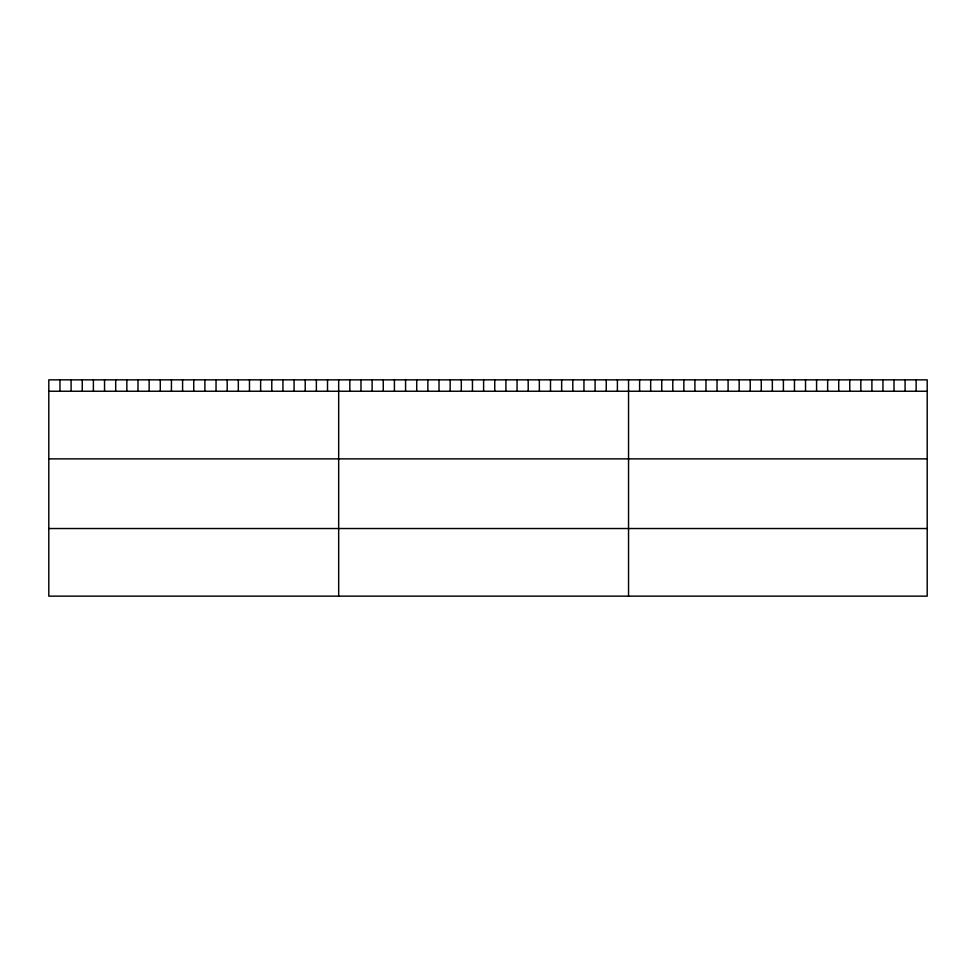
<?xml version="1.0" encoding="UTF-8"?>
<svg xmlns="http://www.w3.org/2000/svg" width="976" height="976" viewBox="0 0 976 976"><rect width="100%" height="100%" fill="white"/><g stroke="black" fill="none" stroke-linecap="round" stroke-linejoin="round"><path stroke-width="1.46" d="M927.2 391.242L927.2 596.153L48.8 596.153L48.8 379.847L927.2 379.847L927.2 391.242L48.8 391.242M48.8 458.866L927.2 458.866M48.8 528.528L927.2 528.528M916.135 379.847L916.135 391.242M905.081 379.847L905.081 391.242M894.016 379.847L894.016 391.242M882.951 379.847L882.951 391.242M871.897 379.847L871.897 391.242M860.832 379.847L860.832 391.242M849.767 379.847L849.767 391.242M838.713 379.847L838.713 391.242M827.648 379.847L827.648 391.242M816.583 379.847L816.583 391.242M805.529 379.847L805.529 391.242M794.464 379.847L794.464 391.242M783.399 379.847L783.399 391.242M772.345 379.847L772.345 391.242M761.28 379.847L761.28 391.242M750.215 379.847L750.215 391.242M739.161 379.847L739.161 391.242M728.096 379.847L728.096 391.242M717.031 379.847L717.031 391.242M705.977 379.847L705.977 391.242M694.912 379.847L694.912 391.242M683.847 379.847L683.847 391.242M672.793 379.847L672.793 391.242M661.728 379.847L661.728 391.242M650.663 379.847L650.663 391.242M639.609 379.847L639.609 391.242M628.544 379.847L628.544 596.153M617.393 379.847L617.393 391.242M606.242 379.847L606.242 391.242M595.092 379.847L595.092 391.242M583.953 379.847L583.953 391.242M572.802 379.847L572.802 391.242M561.651 379.847L561.651 391.242M550.501 379.847L550.501 391.242M539.35 379.847L539.35 391.242M528.199 379.847L528.199 391.242M517.06 379.847L517.06 391.242M505.91 379.847L505.91 391.242M494.759 379.847L494.759 391.242M483.608 379.847L483.608 391.242M472.457 379.847L472.457 391.242M461.306 379.847L461.306 391.242M450.156 379.847L450.156 391.242M439.017 379.847L439.017 391.242M427.866 379.847L427.866 391.242M416.715 379.847L416.715 391.242M405.565 379.847L405.565 391.242M394.414 379.847L394.414 391.242M383.263 379.847L383.263 391.242M372.124 379.847L372.124 391.242M360.974 379.847L360.974 391.242M349.823 379.847L349.823 391.242M338.672 379.847L338.672 596.153M327.521 379.847L327.521 391.242M316.37 379.847L316.37 391.242M305.22 379.847L305.22 391.242M294.081 379.847L294.081 391.242M282.93 379.847L282.93 391.242M271.779 379.847L271.779 391.242M260.629 379.847L260.629 391.242M249.478 379.847L249.478 391.242M238.327 379.847L238.327 391.242M227.188 379.847L227.188 391.242M216.038 379.847L216.038 391.242M204.887 379.847L204.887 391.242M193.736 379.847L193.736 391.242M182.585 379.847L182.585 391.242M171.434 379.847L171.434 391.242M160.284 379.847L160.284 391.242M149.145 379.847L149.145 391.242M137.994 379.847L137.994 391.242M126.843 379.847L126.843 391.242M115.693 379.847L115.693 391.242M104.542 379.847L104.542 391.242M93.391 379.847L93.391 391.242M82.252 379.847L82.252 391.242M71.102 379.847L71.102 391.242M59.951 379.847L59.951 391.242"/></g></svg>
